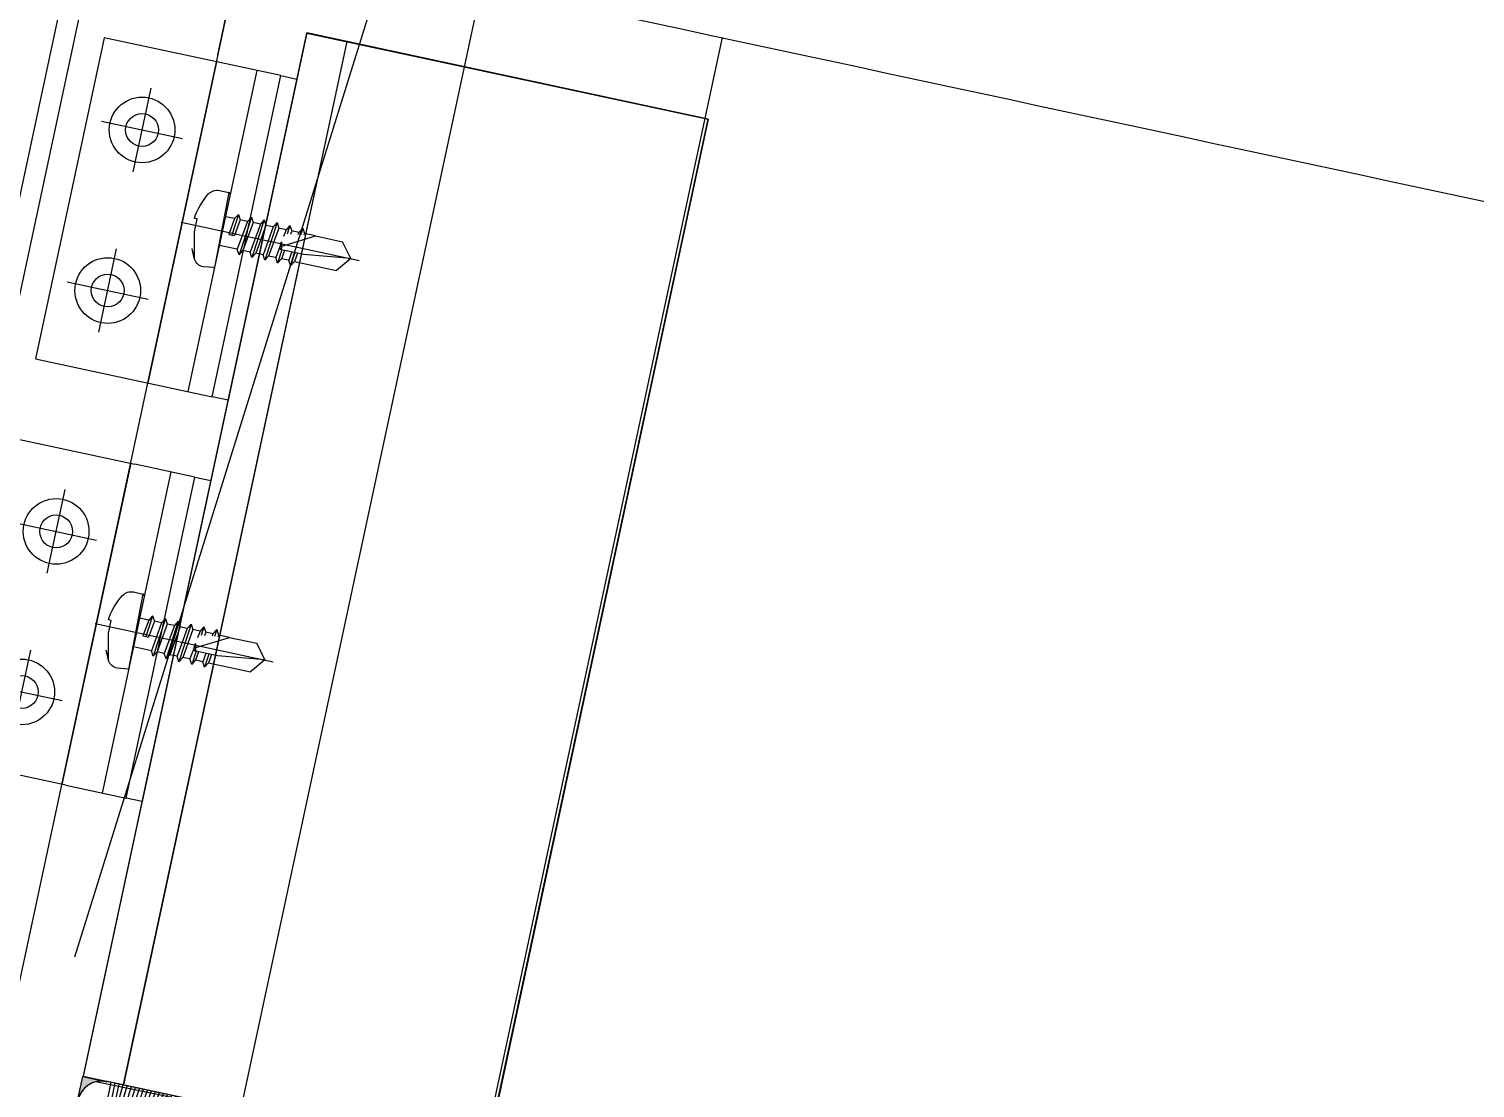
# Model space of a CAD drawing. Header units: inches. Extents: x 0 to 1813292486, y 0 to 3473589894.
# Drawn here: x 600485604.7 to 600485780.9, y 3473212530.6 to 3473212659.6 of the extents above; entities that cross this region are included whole.
import ezdxf

# ---------------------------------------------------------------- set-up
doc = ezdxf.new("R2010")
doc.units = ezdxf.units.IN
doc.header["$LTSCALE"] = 1000
doc.header["$MEASUREMENT"] = 0
for name, pattern in [('AX-MALL-WALL-P02-QT$0$CENTER', [2, 1.25, -0.25, 0.25, -0.25]), ('AX-MALL-WALL-P02-QT$0$DASH', [0.35, 0.25, -0.1]), ('AX-MALL-WALL-P02-QT$0$DASHED', [0.75, 0.5, -0.25]), ('AX-MALL-WALL-P02-QT$0$HIDDEN', [0.375, 0.25, -0.125]), ('AX-MALL-WALL-P02-QT$0$HIDDENX2', [0.75, 0.5, -0.25])]:
    doc.linetypes.add(name, pattern=pattern)
for name, color, linetype in [('A-Anno-Note', 241, 'Continuous'), ('AX-MALL-P02-200$0$A-Anno-Note', 241, 'Continuous'), ('AX-MALL-WALL-P02$0$A-Anno-Note', 241, 'Continuous'), ('AX-MALL-WALL-P02-QT$0$A-Anno-Note', 241, 'Continuous'), ('AX-MALL-WALL-P02-QT$0$A-Detl-Fine', 152, 'Continuous'), ('AX-MALL-WALL-P02-QT$0$A-Detl-Patt', 8, 'Continuous'), ('AX-MALL-WALL-P02-QT$0$A-Detl-Thin', 131, 'Continuous'), ('AX-MALL-WALL-P02-QT$0$A-Hdrl', 31, 'Continuous'), ('AX-MALL-WALL-P02-QT$0$A-Wall', 2, 'Continuous'), ('AX-MALL-WALL-P02-QT$0$A-Wall-Patt', 13, 'Continuous'), ('AX-MALL-WALL-P02-QT$0$AP', 3, 'Continuous'), ('AX-MALL-WALL-P02-QT$0$C18', 4, 'AX-MALL-WALL-P02-QT$0$CENTER'), ('AX-MALL-WALL-P02-QT$0$DASH', 8, 'AX-MALL-WALL-P02-QT$0$DASHED'), ('AX-MALL-WALL-P02-QT$0$L18', 6, 'Continuous'), ('AX-MALL-WALL-P02-QT$0$PJ', 96, 'Continuous'), ('AX-MALL-WALL-P02-QT$0$STSF', 2, 'Continuous'), ('AX-MALL-WALL-P02-QT$0$tc', 4, 'Continuous'), ('AX-MALL-WALL-P02-QT$0$WZ', 2, 'Continuous'), ('AX-MALL-WALL-P02-QT$0$XX', 6, 'AX-MALL-WALL-P02-QT$0$HIDDEN'), ('AX-MALL-WALL-P02-QT$0$zx', 1, 'AX-MALL-WALL-P02-QT$0$CENTER'), ('AX-MALL-WALL-P02-QT$0$尺寸标注', 8, 'Continuous')]:
    doc.layers.add(name, color=color, linetype=linetype)

# ---------------------------------------------------------------- blocks, each defined once
blk = doc.blocks.new('AX-MALL-WALL-P02-QT$0$tj')
at = {"layer": 'AX-MALL-WALL-P02-QT$0$A-Detl-Patt'}
h = blk.add_hatch(dxfattribs=at)
h.set_pattern_fill('STEEL', color=256, scale=100.0000000000001, angle=50.43183869082386)
h.set_pattern_definition([(75.00000000004839, (-14278.19445574284, 156289.8254051208), (-153.3407249234246, 41.08752340989569), []), (75.00000000004839, (-14317.88195610046, 156358.5661673546), (-153.3407249234246, 41.08752340989569), [])])
edge = h.paths.add_edge_path()
edge.add_line((88101.273016572, 47666.64152574539), (87883.93542659283, 47459.84604215622))
edge.add_line((87883.93542659283, 47459.84604215622), (91571.54751467705, 43584.64122533798))
edge.add_arc((262949.389629302, 558937.705083496), 543101.4133620498, 251.6057364187558, 260.0288666978238)
edge.add_arc((172180.8466627672, -2862.146247219684), 27099.9982179492, 64.7128659603706, 96.9316049602786, ccw=False)
edge.add_arc((262948.9730309481, 558936.3205539446), 543099.9677998082, 261.6155114784545, 271.7251478115656)
edge.add_line((279298.9759148359, 16082.51663446426), (279298.9759315252, 16382.65274763107))
edge.add_arc((262948.9742454757, 558936.3204835369), 542799.9676941936, 261.62020364125146, 271.7261014454634, ccw=False)
edge.add_arc((172180.8456921196, -2862.14609140989), 27400.00151046549, 64.80631838577902, 96.83815911678944)
edge.add_arc((262949.394896181, 558937.7037490648), 542801.4137571028, 251.6136389015772, 260.02417327084333, ccw=False)
edge.add_line((91737.26096642017, 43845.69257831573), (88101.273016572, 47666.64152574539))
blk.add_lwpolyline([(88103.03003954887, 47737.33037519455), (87813.24658572674, 47461.60306501389), (91543.92713344097, 43541.13421487808, 0.03677856867194786), (168908.9495433569, 23989.2463850975, -0.1416543586965341), (183742.0972260237, 21592.70785188675, 0.04416604653312874), (279348.9759123325, 16034.00206041336), (279348.9759345055, 16434.18465709686, -0.04414427716130016), (183859.0483468771, 21979.79425859451, 0.1405450684183163), (168919.8474783897, 24393.46752309799, -0.03670519880877311), (91764.87840116024, 43889.20268630981), (88103.03007543087, 47737.33033752441)], format="xyb", dxfattribs=at)
blk.add_lwpolyline([(88101.273016572, 47666.64152574539), (87883.93542659283, 47459.84604215622), (91571.54751467705, 43584.64122533798, 0.0367693963449814), (168910.2986617088, 24039.77597379684, -0.1415142461245126), (183756.7420067787, 21641.08926153183, 0.04414024362697595), (279298.9759148359, 16082.51663446426), (279298.9759315252, 16382.65274763107, -0.04412389944666065), (183844.4648458958, 21931.40288829803, 0.1406825130026793), (168918.4574091434, 24342.94360637665, -0.03671436212623864), (91737.26096642017, 43845.69257831573)], format="xyb", close=True, dxfattribs=at)
at = {"layer": 'AX-MALL-WALL-P02-QT$0$A-Detl-Patt', "linetype": 'AX-MALL-WALL-P02-QT$0$DASH'}
blk.add_lwpolyline([(132859.3256877661, 31028.81037187576, 0.01157910886801878), (157439.846178174, 25572.01830101013, -0.462333613769394), (158405.7177597284, 23842.72780036926, 0.01722036223352319), (157511.3607667685, 21164.70069742203, 0.01722036223352319)], format="xyb", dxfattribs=at)
at = {"layer": 'AX-MALL-WALL-P02-QT$0$A-Detl-Thin'}
blk.add_lwpolyline([(132955.0325908661, 31417.19186973572, 0.01157910886800202), (157517.4692392349, 25964.41434717178, -0.4623336138809657), (158780.5320760012, 23703.03446149826, 0.01722036223491924), (157894.9001518488, 21051.13336324692, 0.01722036223491924)], format="xyb", dxfattribs=at)
at = {"layer": 'AX-MALL-WALL-P02-QT$0$A-Hdrl', "ltscale": 6}
for points in [[(132907.1791398525, 31223.00112438202, 0.0115791088679423), (157478.6577087641, 25768.216319561, -0.462333613938532), (158593.1249176264, 23772.88112783432, 0.0172203622342485), (157703.1304593086, 21107.91702842712)], [(132883.2524142265, 31125.90575170517, 0.01157910886798392), (157459.251943469, 25670.1173081398, -0.462333613904387), (158499.4213386774, 23807.8044629097, 0.01722036223404632), (157607.2456126213, 21136.30886173248, 0.01722036223404632)]]:
    blk.add_lwpolyline(points, format="xyb", dxfattribs=at)
blk = doc.blocks.new('AX-MALL-WALL-P02-QT$0$jjzx2')
at = {"layer": 'AX-MALL-WALL-P02-QT$0$A-Detl-Fine'}
for points in [[(163801.0611921549, -125306.612030983), (163748.639652729, -125551.0542163849), (164139.8305363655, -125634.9465613365), (164192.1615567207, -125390.4849977493)], [(163830.3942540884, -125312.9026150703), (163784.2632998228, -125528.011739254), (164116.7771953344, -125599.320584774), (164162.8261672258, -125384.2052750587)]]:
    blk.add_lwpolyline(points, dxfattribs=at)
blk = doc.blocks.new('AX-MALL-WALL-P02-QT$0$A$C063F76F4')
at = {"layer": 'AX-MALL-WALL-P02-QT$0$AP'}
blk.add_lwpolyline([(30.00000000186265, -14.98942399024963), (30.00000000186265, 43.00002203695476)], dxfattribs=at)
blk = doc.blocks.new('AX-MALL-WALL-P02-QT$0$A$C29A03729')
at = {"color": 6, "ltscale": 10, "rotation": 15.0579728388687}
blk.add_blockref('AX-MALL-WALL-P02-QT$0$A$C063F76F4', (156.6843519806862, 42.24924168153666), dxfattribs=at)
blk = doc.blocks.new('AX-MALL-WALL-P02-QT$0$A$C0A3C523D')
at = {"ltscale": 10}
h = blk.add_hatch(color=1, dxfattribs=at)
h.dxf.hatch_style = 1
edge = h.paths.add_edge_path()
edge.add_line((0.0004308894276618958, -2.999999966472387), (0, 0))
edge.add_line((0, 0), (2.999999966472387, 0.0004308857023715973))
edge.add_arc((3.000430852174224, -2.999569077044725), 2.999999993690845, 90.00822931076819, 180.0082293819262)
at = {"color": 1, "ltscale": 10}
blk.add_lwpolyline([(0.0004308894276618958, -2.999999966472387), (0, 0), (2.999999966472387, 0.0004308857023715973, 0.4142135627368514), (0.0004308894276618958, -2.999999966472387, -1.000143640125766)], format="xyb", dxfattribs=at)
blk = doc.blocks.new('AX-MALL-WALL-P02-QT$0$A$C65FC2876')
at = {"color": 6, "ltscale": 10, "xscale": -1, "rotation": 180.0164587668468}
blk.add_blockref('AX-MALL-WALL-P02-QT$0$A$C0A3C523D', (0, 0), dxfattribs=at)
blk = doc.blocks.new('*U198')
at = {"layer": 'AX-MALL-WALL-P02-QT$0$C18', "color": 1, "ltscale": 2}
blk.add_line((0, 5.142561988594025), (0, -17.03404386090006), dxfattribs=at)
at = {"layer": 'AX-MALL-WALL-P02-QT$0$L18', "color": 4}
for p, q in [((-1.790000000000873, -1.147816335795142), (-1.790000000000873, 0)), ((1.790000000000873, -2.247816335793686), (1.790000000000873, 0)), ((-2.399999999999636, -1.5), (-1.790000000000873, -1.147816335795142)), ((-2.399999999999636, -1.5), (0.2342809638412291, -1.225595732932561)), ((-2.399999999999636, -1.5), (-1.790000000000873, -1.852183664204858)), ((-1.790000000000873, -1.147816335795142), (0.2342809638412291, -0.8650955307894037)), ((-1.790000000000873, -1.852183664204858), (0.2342809638412291, -1.56946285919912)), ((0.2342809638412291, -0.8650955307894037), (0.2342809638412291, -1.56946285919912)), ((-2.399999999999636, -3.100000000000364), (2.399999999999636, -2.600000000000364)), ((-2.399999999999636, -3.100000000000364), (-1.790000000000873, -2.747816335793686)), ((-2.399999999999636, -3.100000000000364), (-1.790000000000873, -3.452183664205222)), ((-1.790000000000873, -2.747816335793686), (-1.790000000000873, -1.852183664204858)), ((-1.790000000000873, -2.747816335793686), (1.790000000000873, -2.247816335793686)), ((-1.790000000000873, -3.452183664205222), (1.790000000000873, -2.952183664205222)), ((-1.790000000000873, -4.34781633579405), (-1.790000000000873, -3.452183664205222)), ((2.399999999999636, -2.600000000000364), (1.790000000000873, -2.247816335793686)), ((2.399999999999636, -2.600000000000364), (1.790000000000873, -2.952183664205222)), ((1.790000000000873, -3.84781633579405), (1.790000000000873, -2.952183664205222)), ((-2.399999999999636, -4.700000000000728), (2.399999999999636, -4.200000000000728)), ((-2.399999999999636, -4.700000000000728), (-1.790000000000873, -4.34781633579405)), ((-2.399999999999636, -4.700000000000728), (-1.790000000000873, -5.052183664205586)), ((-1.790000000000873, -4.34781633579405), (1.790000000000873, -3.84781633579405)), ((-1.790000000000873, -5.052183664205586), (1.790000000000873, -4.552183664205586)), ((-1.790000000000873, -5.947816335794414), (-1.790000000000873, -5.052183664205586)), ((2.399999999999636, -4.200000000000728), (1.790000000000873, -3.84781633579405)), ((2.399999999999636, -4.200000000000728), (1.790000000000873, -4.552183664205586)), ((1.790000000000873, -5.447816335794414), (1.790000000000873, -4.552183664205586)), ((-2.399999999999636, -6.299999999999272), (2.399999999999636, -5.799999999999272)), ((-2.399999999999636, -6.299999999999272), (-1.790000000000873, -5.947816335794414)), ((-2.399999999999636, -6.299999999999272), (-1.790000000000873, -6.65218366420595)), ((-1.790000000000873, -5.947816335794414), (1.790000000000873, -5.447816335794414)), ((-1.790000000000873, -6.65218366420595), (1.790000000000873, -6.15218366420595)), ((-1.790000000000873, -7.547816335794778), (-1.790000000000873, -6.65218366420595)), ((2.399999999999636, -5.799999999999272), (1.790000000000873, -5.447816335794414)), ((2.399999999999636, -5.799999999999272), (1.790000000000873, -6.15218366420595)), ((1.790000000000873, -7.047816335794778), (1.790000000000873, -6.15218366420595)), ((-2.399999999999636, -7.899999999999636), (-1.790000000000873, -7.547816335794778)), ((-2.399999999999636, -7.899999999999636), (-1.273355612604064, -7.78264120964559)), ((-2.399999999999636, -7.899999999999636), (-1.790000000000873, -8.252183664206314)), ((-1.790000000000873, -7.547816335794778), (-0.9175382126813929, -7.425964130861757)), ((-1.790000000000873, -8.252183664206314), (-1.334698446698894, -8.188594061788535)), ((-1.790000000000873, -9.147816335795142), (-1.790000000000873, -8.252183664206314)), ((0.4333070988686814, -7.237298584555901), (1.790000000000873, -7.047816335794778)), ((0.7141825614198751, -7.575605983185596), (2.399999999999636, -7.399999999999636)), ((0.7141825614198751, -7.90243749641013), (1.790000000000873, -7.752183664206314)), ((0.7141825614198751, -8.798070167998958), (1.790000000000873, -8.647816335795142)), ((2.399999999999636, -7.399999999999636), (1.790000000000873, -7.047816335794778)), ((2.399999999999636, -7.399999999999636), (1.790000000000873, -7.752183664206314)), ((1.790000000000873, -8.647816335795142), (1.790000000000873, -7.752183664206314)), ((2.399999999999636, -9), (1.790000000000873, -8.647816335795142)), ((-2.399999999999636, -9.5), (-1.790000000000873, -9.147816335795142)), ((-2.399999999999636, -9.5), (-1.518995326587174, -9.408228679852982)), ((-2.399999999999636, -9.5), (-1.790000000000873, -9.852183664204858)), ((-1.790000000000873, -9.147816335795142), (-1.472953762578982, -9.103536135036848)), ((-1.790000000000873, -9.852183664204858), (-1.581684194792615, -9.823089278002954)), ((-1.790000000000873, -11.20167565273914), (-1.790000000000873, -9.852183664204858)), ((0.7141825614198751, -9.17560598318596), (2.399999999999636, -9)), ((0.7141825614198751, -9.502437496410494), (1.790000000000873, -9.352183664204858)), ((2.399999999999636, -9), (1.790000000000873, -9.352183664204858)), ((1.790000000000873, -9.352183664204858), (1.790000000000873, -14.60000000000036)), ((-1.790000000000873, -11.20167565273914), (-1.790000000000873, -14.60000000000036)), ((0, -16), (-1.790000000000873, -14.60000000000036)), ((0, -16), (1.790000000000873, -14.60000000000036))]:
    blk.add_line(p, q, dxfattribs=at)
blk.add_lwpolyline([(4.549999999999272, 0, 0.414213562373095), (4.75, 0.2000000000007276), (4.75, 1.39147638815848, 0.2654033233867933), (4.06568705400241, 2.589861303315047, 0.108659312189883), (0.7999999999992724, 3.659899496853541), (0.7999999999992724, 3.315608971053734), (-0.7999999999992724, 3.315608971053734), (-0.7999999999992724, 3.659899496853541, 0.1086593121898847), (-4.06568705400241, 2.589861303315047, 0.2654033233867933), (-4.75, 1.39147638815848), (-4.75, 0.2000000000007276, 0.414213562373095), (-4.549999999999272, 0)], format="xyb", close=True, dxfattribs=at)
blk.add_lwpolyline([(0, -16), (0.7141825614198751, -10.25704931750261), (0.7141825614198751, -7.536688384094305, 0.4176573264866609), (0.4106596181591158, -7.236709070022698, 0.08336651052848376), (-1.234698998669046, -7.526820576113096), (-1.790000000000873, -11.20167565273914)], format="xyb", dxfattribs=at)
blk = doc.blocks.new('AX-MALL-WALL-P02-QT$0$盘头自钻自攻钉ST4-8')
at = {"layer": 'AX-MALL-WALL-P02-QT$0$尺寸标注'}
blk.add_blockref('*U198', (0, 0), dxfattribs=at)
blk = doc.blocks.new('AX-MALL-WALL-P02-QT$0$A$C61293B14')
at = {"layer": 'AX-MALL-WALL-P02-QT$0$tc'}
for radius in [4, 2]:
    blk.add_circle((0, 0), radius, dxfattribs=at)
at = {"layer": 'AX-MALL-WALL-P02-QT$0$zx'}
for p, q in [((0, 5.036975615854317), (0, -5.036975615847041)), ((-5.199824257346336, 0), (5.199824257317232, 0))]:
    blk.add_line(p, q, dxfattribs=at)
blk = doc.blocks.new('AX-MALL-WALL-P02-QT$0$A$C41DD6A87')
at = {"layer": 'AX-MALL-WALL-P02-QT$0$tc'}
h = blk.add_hatch(dxfattribs=at)
h.set_pattern_fill('ANSI31', color=256, scale=0.5, angle=-90.00000000000001, style=0)
h.set_pattern_definition([(225.0000000000001, (28362.68611018802, -179426.704915055), (-1.122532015133644, 1.122532015133644), [])])
h.paths.add_polyline_path([(40, 20), (0, 20), (0, 22), (40, 22)])
at = {"layer": 'AX-MALL-WALL-P02-QT$0$PJ'}
for points in [[(40, 20), (0, 20), (0, 22), (40, 22)], [(40, 20), (0, 20), (0, -2.00031700823456), (40, -2.00031700823456)]]:
    blk.add_lwpolyline(points, close=True, dxfattribs=at)
at = {"layer": 'AX-MALL-WALL-P02-QT$0$XX'}
for p, q in [((0, 17), (40, 17)), ((0, 11.99968299176544), (40, 11.99968299176544))]:
    blk.add_line(p, q, dxfattribs=at)
at = {"layer": 'AX-MALL-WALL-P02-QT$0$tc', "rotation": 180}
for p in [(10.00773325189948, 4.856510433368385), (30.00773325189948, 4.856510433368385)]:
    blk.add_blockref('AX-MALL-WALL-P02-QT$0$A$C61293B14', p, dxfattribs=at)
at = {"layer": 'AX-MALL-WALL-P02-QT$0$WZ', "extrusion": (1.112429078900672e-34, 1.017801628166565e-23, -1), "zscale": -1, "rotation": 180}
blk.add_blockref('AX-MALL-WALL-P02-QT$0$盘头自钻自攻钉ST4-8', (-20, 17), dxfattribs=at)
blk = doc.blocks.new('AX-MALL-WALL-P02-QT$0$A$C715D18B8')
at = {"layer": 'AX-MALL-WALL-P02-QT$0$tc'}
h = blk.add_hatch(dxfattribs=at)
h.set_pattern_fill('ANSI31', color=256, scale=0.5, angle=-180, style=0)
h.set_pattern_definition([(225, (28362.68611018802, -179426.704915055), (-1.122532015133644, 1.122532015133644), [])])
h.paths.add_polyline_path([(40, 20), (0, 20), (0, 22), (40, 22)])
at = {"layer": 'AX-MALL-WALL-P02-QT$0$PJ'}
blk.add_line((0, 17), (40, 17), dxfattribs=at)
blk.add_lwpolyline([(40, 20), (0, 20), (0, 22), (40, 22)], close=True, dxfattribs=at)
blk.add_lwpolyline([(40, 12.49968299269676), (40, 20), (0, 20), (0, 12.49968299269676)], dxfattribs=at)
at = {"layer": 'AX-MALL-WALL-P02-QT$0$XX'}
blk.add_line((0, 11.99968299269676), (40, 11.99968299269676), dxfattribs=at)
blk.add_lwpolyline([(40, 12.49968299269676), (40, -2.000317007303238), (0, -2.000317007303238), (0, 12.49968299269676)], dxfattribs=at)
at = {"layer": 'AX-MALL-WALL-P02-QT$0$tc', "rotation": 180}
for p in [(10.00773325189948, 4.856510434299707), (30.00773325189948, 4.856510434299707)]:
    blk.add_blockref('AX-MALL-WALL-P02-QT$0$A$C61293B14', p, dxfattribs=at)
at = {"layer": 'AX-MALL-WALL-P02-QT$0$WZ', "extrusion": (1.112470375349305e-34, 1.017801628166565e-23, -1), "zscale": -1, "rotation": 180}
blk.add_blockref('AX-MALL-WALL-P02-QT$0$盘头自钻自攻钉ST4-8', (-20, 17), dxfattribs=at)
blk = doc.blocks.new('AX-MALL-WALL-P02-QT$0$A$C4D6066B9')
at = {"rotation": 180}
for name, p in [('AX-MALL-WALL-P02-QT$0$A$C715D18B8', (0, 22)), ('AX-MALL-WALL-P02-QT$0$A$C41DD6A87', (50, 22))]:
    blk.add_blockref(name, p, dxfattribs=at)
blk = doc.blocks.new('AX-MALL-WALL-P02-QT$0$500C')
h = blk.add_hatch()
h.set_pattern_fill('ANSI32', color=6, scale=0.9999999999999997, angle=71.54704075356716)
h.set_pattern_definition([(298.2872825386875, (-16059828.5787534, -4297210.977292671), (4.193774447636046, 2.256914294419494), []), (298.2872825386875, (-16059829.22437371, -4297213.127523188), (4.193774447636046, 2.256914294419494), [])])
edge = h.paths.add_edge_path()
edge.add_line((-28.72854615189135, -210.5988791044801), (22.99042301438749, -226.1278271824121))
edge.add_arc((23.85314235463738, -223.2545511145145), 2.999999999999997, 253.2872825386875, 343.2872825386875)
edge.add_line((26.72641842626035, -224.1172704491764), (48.0068287551403, -153.2431275192648))
edge.add_arc((45.13355268351734, -152.3804081846029), 2.999999999999997, 343.2872825386867, 433.2872825386867)
edge.add_line((45.99627202190459, -149.5071321148425), (-5.722697144374251, -133.9781840369105))
edge.add_arc((-6.585416486486793, -136.8514601066709), 2.999999999999997, 73.28728253868752, 163.2872825386875)
edge.add_line((-9.45869254693389, -135.9887407682836), (-30.73910287581384, -206.8628836981952))
edge.add_arc((-27.86582680977881, -207.7256030291319), 2.999999999999997, 163.2872825386868, 253.2872825386868)
h.paths.add_polyline_path([(23.18295677751303, -222.0092193074524), (-26.62049500830472, -207.0554174687713), (-5.915230894461274, -138.0967918932438), (43.88822088204324, -153.0505937561393)])
at = {"layer": 'AX-MALL-WALL-P02-QT$0$AP'}
for p, q in [((0, 0), (-83.3942298348993, -277.7220756243914)), ((2.394210098311305, -0.7193638570606709), (-80.28047047555447, -276.0463037807494)), ((19.15360855683684, -5.754889156669378), (-58.48410229757428, -264.3159167058766))]:
    blk.add_line(p, q, dxfattribs=at)
at = {"layer": 'AX-MALL-WALL-P02-QT$0$DASH', "color": 8, "linetype": 'AX-MALL-WALL-P02-QT$0$HIDDENX2', "ltscale": 20}
for points in [[(33.56233680061996, -10.08804545179009), (-3.808990113437176, -134.5527866911143)], [(-3.789366042241454, -134.5167865362018), (33.58198586665094, -10.09427624940872)]]:
    blk.add_lwpolyline(points, dxfattribs=at)
at = {"layer": 'AX-MALL-WALL-P02-QT$0$STSF'}
for points in [[(-8.597783543169498, -133.1149211321026), (39.29015085473657, -147.4935767576098), (76.66014113277197, -23.03328720852733), (28.77354336902499, -8.650179885327816), (-8.597783543169498, -133.1149211321026)], [(-8.57789108529687, -133.0780273154378), (28.79332714155316, -8.655962137505412), (76.6799146682024, -23.03910275176167), (39.30735938809812, -147.4656194988638)]]:
    blk.add_lwpolyline(points, dxfattribs=at)
blk.add_lwpolyline([(-28.72854615189135, -210.5988791044801), (22.99042301811278, -226.1278271842748, 0.414213562373095), (26.72641842626035, -224.1172704491764), (48.00682876072824, -153.2431275174022, 0.414213562373095), (45.99627202190459, -149.5071321148425), (-5.722697142511606, -133.9781840480864, 0.414213562373095), (-9.45869254693389, -135.9887407682836), (-30.73910286463797, -206.8628836981952, 0.414213562373095)], format="xyb", close=True, dxfattribs=at)
at = {"color": 6, "ltscale": 10, "xscale": -1, "rotation": 163.2968720435208}
blk.add_blockref('AX-MALL-WALL-P02-QT$0$A$C65FC2876', (-8.675116529688239, -133.1454321537167), dxfattribs=at)
at = {"layer": 'AX-MALL-WALL-P02-QT$0$tc', "rotation": 73.29687204352086}
blk.add_blockref('AX-MALL-WALL-P02-QT$0$A$C4D6066B9', (12.74314047582448, -62.0392380990088), dxfattribs=at)
blk = doc.blocks.new('AX-MALL-WALL-P02-QT$0$mqst2')
at = {"color": 6, "ltscale": 10, "xscale": -1, "rotation": 2.996448819783204}
blk.add_blockref('AX-MALL-WALL-P02-QT$0$A$C29A03729', (272228.8214683533, -34643.19316291809), dxfattribs=at)
at = {"color": 6, "rotation": 4.616197225274383}
blk.add_blockref('AX-MALL-WALL-P02-QT$0$500C', (272019.1391447783, -34608.60687398911), dxfattribs=at)
blk = doc.blocks.new('AX-MALL-WALL-P02-QT')
at = {"layer": 'AX-MALL-WALL-P02-QT$0$A-Wall-Patt'}
h = blk.add_hatch(dxfattribs=at)
h.set_pattern_fill('普通砖', color=256, scale=200, style=0)
h.set_pattern_definition([(45, (0, 359.0227), (-353.55353201463, 353.55353201463), [])])
h.paths.add_polyline_path([(600295051.113549, 3473105332.740989, 0.0001850651190624831), (600295388.1140416, 3473105117.752008), (600295495.6168659, 3473105286.402957, -0.0001850651190624831), (600295158.7411895, 3473105501.312312)])
at = {"layer": 'AX-MALL-WALL-P02-QT$0$A-Detl-Patt', "linetype": 'AX-MALL-WALL-P02-QT$0$DASH'}
blk.add_line((600289175.8827522, 3473097768.797612), (600299435.5535638, 3473111012.714852), dxfattribs=at)
at = {"layer": 'AX-MALL-WALL-P02-QT$0$A-Wall'}
blk.add_arc((600585643.0259651, 3473560471.057727), 539994.950832749, 237.4430120327555, 237.4854258333008, dxfattribs=at)
at = {"layer": 'AX-MALL-WALL-P02-QT$0$A-Anno-Note'}
for name, p, rotation in [('AX-MALL-WALL-P02-QT$0$mqst2', (600052179.2710491, 3473232742.396311), 339.5681613092181), ('AX-MALL-WALL-P02-QT$0$jjzx2', (600185298.4270658, 3473279938.045597), 339.5681613092246)]:
    blk.add_blockref(name, p, dxfattribs=dict(at, rotation=rotation))
at = {"layer": 'AX-MALL-WALL-P02-QT$0$A-Detl-Thin', "rotation": 339.5681613091762}
blk.add_blockref('AX-MALL-WALL-P02-QT$0$tj', (600144118.6961328, 3473128496.287411), dxfattribs=at)
blk = doc.blocks.new('AX-MALL-WALL-P02')
at = {"layer": 'AX-MALL-WALL-P02$0$A-Anno-Note'}
blk.add_blockref('AX-MALL-WALL-P02-QT', (0, 0), dxfattribs=at)
blk = doc.blocks.new('AX-MALL-P02-200')
at = {"layer": 'AX-MALL-P02-200$0$A-Anno-Note'}
blk.add_blockref('AX-MALL-WALL-P02', (0, 0), dxfattribs=at)

msp = doc.modelspace()

# ---------------------------------------------------------------- block references
at = {"layer": 'A-Anno-Note', "rotation": 20.43183869077545}
msp.add_blockref('AX-MALL-P02-200', (1250392458.527329, 9048125.682563305), dxfattribs=at)

doc.saveas('drawing.dxf')
